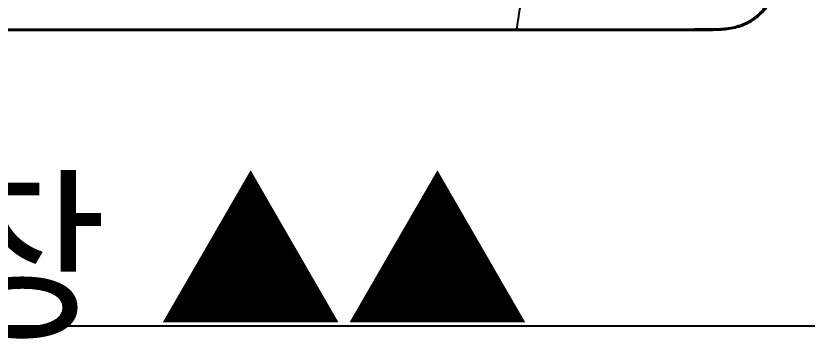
# Model space of a CAD drawing. Header units: inches. Extents: x -4181 to 116552, y 25636 to 44656.
# Drawn here: x 19842 to 20420, y 39018 to 39254 of the extents above; entities that cross this region are included whole.
import ezdxf
from ezdxf.enums import TextEntityAlignment as Align

# ---------------------------------------------------------------- set-up
doc = ezdxf.new("R2010")
doc.units = ezdxf.units.IN
doc.header["$LTSCALE"] = 50
doc.header["$MEASUREMENT"] = 0
doc.layers.add('CEIL-LIGHT', color=7, linetype='Continuous')
doc.layers.add('설비', color=140, linetype='Continuous')
doc.styles.add('코레일둥고', font='Korail_Round_Gothic_Medium.ttf')

# ---------------------------------------------------------------- blocks, each defined once
blk = doc.blocks.new('acrjtlf')
at = {"color": 8}
for p, q in [((1570035.08, 1746017.37), (1570035.08, 1746017.55)), ((1570044.29, 1746017.55), (1570044.29, 1746017.37)), ((1570174.37, 1746017.36), (1570174.37, 1746017.55)), ((1571139.61, 1746017.55), (1570174.37, 1746017.55)), ((1570174.37, 1746016.88), (1570174.37, 1746017.36)), ((1570174.37, 1746017.36), (1571139.61, 1746017.36)), ((1571139.61, 1746016.88), (1570174.37, 1746016.88))]:
    blk.add_line(p, q, dxfattribs=at)
for centre, ratio, end_param in [((1570035.08, 1746016.39), 0.001929, 4.306784), ((1570044.29, 1746016.39), 0.001772, 4.288885)]:
    blk.add_ellipse(centre, major_axis=(0, -0.979), ratio=ratio, start_param=3.193953, end_param=end_param, dxfattribs=at)
for points, knots in [([(1570035.08, 1746017.55), (1570031.17, 1746017.55), (1570027.25, 1746017.54), (1570019.46, 1746016.89), (1570015.55, 1746016.25), (1570008.11, 1746013.98), (1570004.52, 1746012.32), (1569998.07, 1746008.04), (1569995.23, 1746005.45), (1569987.77, 1745996.41), (1569984.61, 1745989.12), (1569980.6, 1745974.23), (1569979.72, 1745966.57), (1569978.93, 1745958.82)], [0, 0, 0, 0, 0.125, 0.125, 0.25, 0.25, 0.375, 0.375, 0.5, 0.5, 0.75, 0.75, 1, 1, 1, 1]), ([(1569979.1, 1745958.8), (1569979.88, 1745966.5), (1569980.77, 1745974.22), (1569983.8, 1745985.44), (1569985.09, 1745989.13), (1569988.4, 1745996.07), (1569990.45, 1745999.4), (1569995.39, 1746005.36), (1569998.24, 1746007.96), (1570004.75, 1746012.25), (1570008.26, 1746013.85), (1570015.73, 1746016.1), (1570019.59, 1746016.73), (1570027.3, 1746017.36), (1570031.19, 1746017.37), (1570035.08, 1746017.37)], [0, 0, 0, 0, 0.25, 0.25, 0.375, 0.375, 0.5, 0.5, 0.625, 0.625, 0.75, 0.75, 0.875, 0.875, 1, 1, 1, 1]), ([(1570035.08, 1746016.78), (1570031.24, 1746016.77), (1570027.4, 1746016.75), (1570019.79, 1746016.11), (1570015.98, 1746015.48), (1570008.62, 1746013.23), (1570005.16, 1746011.64), (1569998.75, 1746007.37), (1569995.95, 1746004.79), (1569991.11, 1745998.88), (1569989.1, 1745995.59), (1569985.86, 1745988.73), (1569984.59, 1745985.08), (1569981.61, 1745974), (1569980.73, 1745966.41), (1569979.94, 1745958.79)], [0, 0, 0, 0, 0.125, 0.125, 0.25, 0.25, 0.375, 0.375, 0.5, 0.5, 0.625, 0.625, 0.75, 0.75, 1, 1, 1, 1]), ([(1570044.29, 1746017.55), (1570042.96, 1746017.55), (1570041.63, 1746017.55), (1570039.44, 1746017.55), (1570038.57, 1746017.55), (1570036.82, 1746017.55), (1570035.95, 1746017.55), (1570035.08, 1746017.55)], [0, 0, 0, 0, 0.432551, 0.432551, 0.716276, 0.716276, 1, 1, 1, 1]), ([(1570035.08, 1746017.37), (1570036.41, 1746017.37), (1570037.74, 1746017.37), (1570039.94, 1746017.37), (1570040.81, 1746017.37), (1570042.55, 1746017.37), (1570043.42, 1746017.37), (1570044.29, 1746017.37)], [0, 0, 0, 0, 0.432551, 0.432551, 0.716275, 0.716275, 1, 1, 1, 1]), ([(1570044.29, 1746016.79), (1570043.63, 1746016.79), (1570042.98, 1746016.79), (1570039.91, 1746016.79), (1570037.5, 1746016.78), (1570035.08, 1746016.78)], [0, 0, 0, 0, 0.212761, 0.212761, 1, 1, 1, 1]), ([(1570174.29, 1746017.54), (1570170.33, 1746017.54), (1570166.36, 1746017.54), (1570148.67, 1746017.54), (1570134.95, 1746017.55), (1570117.26, 1746017.55), (1570113.29, 1746017.55), (1570093.47, 1746017.55), (1570077.62, 1746017.55), (1570055.94, 1746017.55), (1570050.11, 1746017.55), (1570044.29, 1746017.55)], [0, 0, 0, 0, 0.091469, 0.091469, 0.40823, 0.40823, 0.499699, 0.499699, 0.865576, 0.865576, 1, 1, 1, 1]), ([(1570044.29, 1746017.37), (1570048.25, 1746017.37), (1570052.22, 1746017.37), (1570072.03, 1746017.37), (1570087.89, 1746017.36), (1570111.67, 1746017.36), (1570119.6, 1746017.36), (1570143.1, 1746017.36), (1570158.68, 1746017.36), (1570174.26, 1746017.36)], [0, 0, 0, 0, 0.091494, 0.091494, 0.457471, 0.457471, 0.640459, 0.640459, 1, 1, 1, 1]), ([(1570174.26, 1746016.88), (1570158.68, 1746016.88), (1570143.1, 1746016.88), (1570119.6, 1746016.87), (1570111.67, 1746016.87), (1570087.89, 1746016.85), (1570072.03, 1746016.83), (1570052.21, 1746016.8), (1570048.25, 1746016.8), (1570044.29, 1746016.79)], [0, 0, 0, 0, 0.35954, 0.35954, 0.542528, 0.542528, 0.908505, 0.908505, 1, 1, 1, 1]), ([(1570169.37, 1745984.64), (1570169.61, 1745986.39), (1570170.53, 1745992.94), (1570171.84, 1746001.74), (1570173.11, 1746009.79), (1570173.74, 1746013.72), (1570174.06, 1746015.72), (1570174.21, 1746016.57), (1570174.26, 1746016.88)], [0, 0, 0, 0, 0.156829, 0.590095, 0.806728, 0.915045, 0.969203, 1, 1, 1, 1])]:
    blk.add_open_spline(points, degree=3, knots=knots, dxfattribs=at)
for points in [[(1570174.37, 1746016.88), (1570174.33, 1746016.88), (1570174.29, 1746016.88), (1570174.24, 1746016.88)], [(1570174.26, 1746016.88), (1570174.26, 1746017.16), (1570174.26, 1746017.35), (1570174.26, 1746017.36)], [(1570174.26, 1746017.36), (1570174.29, 1746017.36), (1570174.33, 1746017.36), (1570174.37, 1746017.36)], [(1570174.37, 1746017.55), (1570174.34, 1746017.55), (1570174.32, 1746017.55), (1570174.29, 1746017.55)]]:
    blk.add_open_spline(points, degree=3, dxfattribs=at)

msp = doc.modelspace()

# ---------------------------------------------------------------- linework, layer by layer
at = {"layer": 'CEIL-LIGHT'}
msp.add_line((17497.42, 39027.44), (21957.42, 39027.44), dxfattribs=at)

# ---------------------------------------------------------------- block references
at = {"color": 0, "rotation": 180.000000000001}
msp.add_blockref('acrjtlf', (1590382.29, 1785261.17), dxfattribs=at)

# ---------------------------------------------------------------- texts
at = {"layer": '설비', "color": 30, "style": '코레일둥고'}
msp.add_text('▲▲ 엑셀확장 ▲▲', height=100, dxfattribs=at).set_placement((19098.27, 39128.54), align=Align.TOP_LEFT)

doc.saveas('drawing.dxf')
